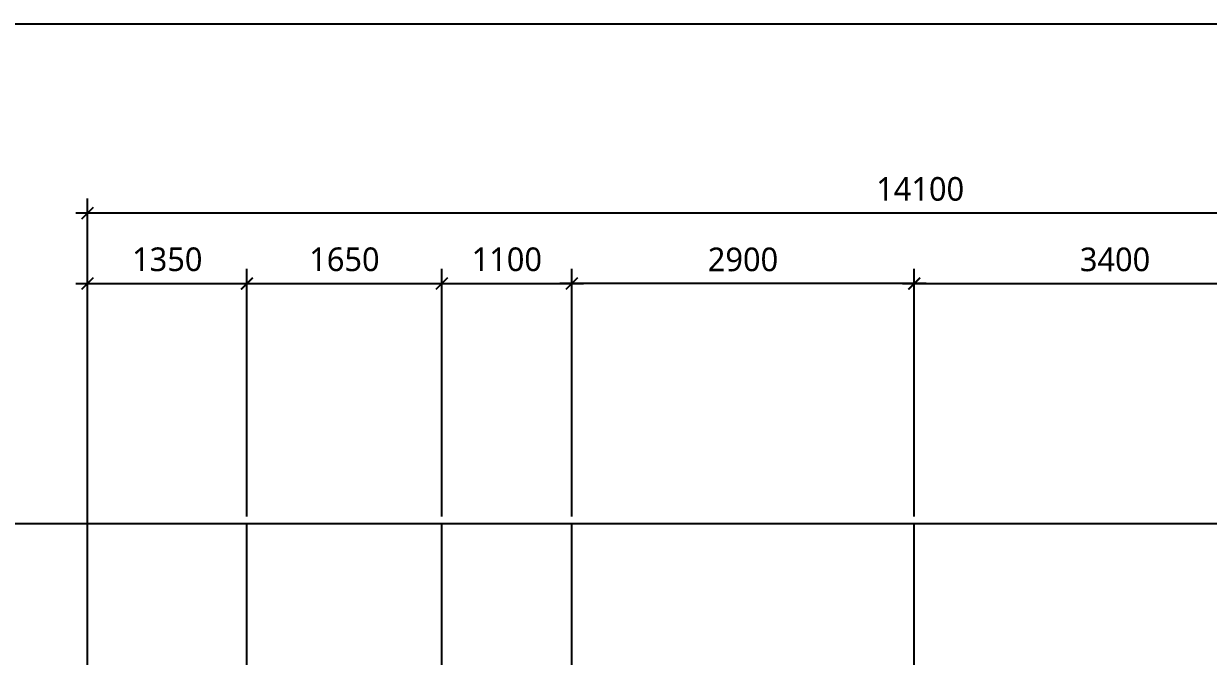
# Model space of a CAD drawing. Extents: x 11416736 to 11582377, y -14295679 to -14163266.
# Drawn here: x 11451509 to 11461539, y -14213262 to -14207903 of the extents above; entities that cross this region are included whole.
import ezdxf

# ---------------------------------------------------------------- set-up
doc = ezdxf.new("R2010")
doc.units = 0
doc.header["$LTSCALE"] = 50
doc.header["$MEASUREMENT"] = 0
doc.layers.get('0').update_dxf_attribs({"linetype": 'CONTINUOUS'})
doc.layers.get('DEFPOINTS').update_dxf_attribs({"linetype": 'CONTINUOUS'})
for name, color, linetype in [('! 06 중심선', 11, 'CONTINUOUS'), ('! 24 치수선', 1, 'CONTINUOUS'), ('6', 6, 'CONTINUOUS')]:
    doc.layers.add(name, color=color, linetype=linetype)
doc.styles.add('맑은 고딕', font='malgun.ttf')
doc.dimstyles.new('100-main', dxfattribs={"dimscale": 100, "dimtxt": 2, "dimasz": 1, "dimexe": 1.25, "dimexo": 0.625, "dimgap": 1, "dimtad": 1, "dimdec": 0, "dimtxsty": '맑은 고딕', "dimblk": 'ARCHTICK', "dimcen": 2.5, "dimdle": 1, "dimclrt": 7, "dimadec": 0, "dimazin": 0, "dimtfac": 1, "dimtdec": 0, "dimtix": 1, "dimtmove": 0, "dimatfit": 3, "dimldrblk": 'DOT', "dimfxl": 0, "dimarcsym": 0})

# ---------------------------------------------------------------- blocks, each defined once
blk = doc.blocks.new('_ARCHTICK')
at = {"color": 0, "linetype": 'ByBlock', "const_width": 0.15}
blk.add_lwpolyline([(-0.5, -0.5), (0.5, 0.5)], dxfattribs=at)
blk = doc.blocks.new('*D28')
at = {"layer": '! 24 치수선', "color": 0, "lineweight": -2}
for p, q in [((11453399, -14212077), (11453399, -14209979)), ((11455049, -14212077), (11455049, -14209979)), ((11453299, -14210104), (11455149, -14210104))]:
    blk.add_line(p, q, dxfattribs=at)
at = {"layer": 'DEFPOINTS', "color": 0}
for p in [(11455049, -14210104), (11453399, -14212139), (11455049, -14212139)]:
    blk.add_point(p, dxfattribs=at)
at = {"layer": '! 24 치수선', "color": 0, "linetype": 'ByBlock', "lineweight": -2, "xscale": 100, "yscale": 100, "zscale": 100, "rotation": 180}
blk.add_blockref('_ARCHTICK', (11453399, -14210104), dxfattribs=at)
at = {"layer": '! 24 치수선', "color": 0, "linetype": 'ByBlock', "lineweight": -2, "xscale": 100, "yscale": 100, "zscale": 100}
blk.add_blockref('_ARCHTICK', (11455049, -14210104), dxfattribs=at)
at = {"layer": '! 24 치수선', "color": 7, "ltscale": 30, "insert": (11454224, -14209900), "char_height": 200, "attachment_point": 5, "style": '맑은 고딕'}
blk.add_mtext('1650', dxfattribs=at)
blk = doc.blocks.new('_Dot')
at = {"color": 0, "linetype": 'ByBlock', "lineweight": -2}
blk.add_line((-0.5, 0), (-1, 0), dxfattribs=at)
at = {"color": 0, "linetype": 'ByBlock', "const_width": 0.5}
blk.add_lwpolyline([(-0.25, 0, 1), (0.25, 0, 1)], format="xyb", close=True, dxfattribs=at)
blk = doc.blocks.new('*D29')
at = {"layer": '! 24 치수선', "color": 0, "lineweight": -2}
for p, q in [((11459049, -14212077), (11459049, -14209979)), ((11462449, -14212077), (11462449, -14209979)), ((11458949, -14210104), (11462549, -14210104))]:
    blk.add_line(p, q, dxfattribs=at)
at = {"layer": 'DEFPOINTS', "color": 0}
for p in [(11462449, -14210104), (11459049, -14212139), (11462449, -14212139)]:
    blk.add_point(p, dxfattribs=at)
at = {"layer": '! 24 치수선', "color": 0, "linetype": 'ByBlock', "lineweight": -2, "xscale": 100, "yscale": 100, "zscale": 100, "rotation": 180}
blk.add_blockref('_ARCHTICK', (11459049, -14210104), dxfattribs=at)
at = {"layer": '! 24 치수선', "color": 0, "linetype": 'ByBlock', "lineweight": -2, "xscale": 100, "yscale": 100, "zscale": 100}
blk.add_blockref('_ARCHTICK', (11462449, -14210104), dxfattribs=at)
at = {"layer": '! 24 치수선', "color": 7, "ltscale": 30, "insert": (11460749, -14209901), "char_height": 200, "attachment_point": 5, "style": '맑은 고딕'}
blk.add_mtext('3400', dxfattribs=at)
blk = doc.blocks.new('*D31')
at = {"layer": '! 24 치수선', "color": 0, "lineweight": -2}
for p, q in [((11452049, -14212077), (11452049, -14209383)), ((11466149, -14212077), (11466149, -14209383)), ((11466249, -14209508), (11451949, -14209508))]:
    blk.add_line(p, q, dxfattribs=at)
at = {"layer": 'DEFPOINTS', "color": 0}
for p in [(11452049, -14209508), (11452049, -14212139), (11466149, -14212139)]:
    blk.add_point(p, dxfattribs=at)
at = {"layer": '! 24 치수선', "color": 0, "linetype": 'ByBlock', "lineweight": -2, "xscale": 100, "yscale": 100, "zscale": 100, "rotation": 180}
blk.add_blockref('_ARCHTICK', (11452049, -14209508), dxfattribs=at)
at = {"layer": '! 24 치수선', "color": 0, "linetype": 'ByBlock', "lineweight": -2, "xscale": 100, "yscale": 100, "zscale": 100}
blk.add_blockref('_ARCHTICK', (11466149, -14209508), dxfattribs=at)
at = {"layer": '! 24 치수선', "color": 7, "ltscale": 30, "insert": (11459099, -14209304), "char_height": 200, "attachment_point": 5, "style": '맑은 고딕'}
blk.add_mtext('14100', dxfattribs=at)
blk = doc.blocks.new('*D32')
at = {"layer": '! 24 치수선', "color": 0, "lineweight": -2}
for p, q in [((11456149, -14212077), (11456149, -14209979)), ((11459049, -14212077), (11459049, -14209979)), ((11459149, -14210104), (11456049, -14210104))]:
    blk.add_line(p, q, dxfattribs=at)
at = {"layer": 'DEFPOINTS', "color": 0}
for p in [(11456149, -14210104), (11456149, -14212139), (11459049, -14212139)]:
    blk.add_point(p, dxfattribs=at)
at = {"layer": '! 24 치수선', "color": 0, "linetype": 'ByBlock', "lineweight": -2, "xscale": 100, "yscale": 100, "zscale": 100, "rotation": 180}
blk.add_blockref('_ARCHTICK', (11456149, -14210104), dxfattribs=at)
at = {"layer": '! 24 치수선', "color": 0, "linetype": 'ByBlock', "lineweight": -2, "xscale": 100, "yscale": 100, "zscale": 100}
blk.add_blockref('_ARCHTICK', (11459049, -14210104), dxfattribs=at)
at = {"layer": '! 24 치수선', "color": 7, "ltscale": 30, "insert": (11457599, -14209901), "char_height": 200, "attachment_point": 5, "style": '맑은 고딕'}
blk.add_mtext('2900', dxfattribs=at)
blk = doc.blocks.new('*D34')
at = {"layer": '! 24 치수선', "color": 0, "lineweight": -2}
for p, q in [((11455049, -14212077), (11455049, -14209979)), ((11456149, -14212077), (11456149, -14209979)), ((11454949, -14210104), (11456249, -14210104))]:
    blk.add_line(p, q, dxfattribs=at)
at = {"layer": 'DEFPOINTS', "color": 0}
for p in [(11456149, -14210104), (11455049, -14212139), (11456149, -14212139)]:
    blk.add_point(p, dxfattribs=at)
at = {"layer": '! 24 치수선', "color": 0, "linetype": 'ByBlock', "lineweight": -2, "xscale": 100, "yscale": 100, "zscale": 100, "rotation": 180}
blk.add_blockref('_ARCHTICK', (11455049, -14210104), dxfattribs=at)
at = {"layer": '! 24 치수선', "color": 0, "linetype": 'ByBlock', "lineweight": -2, "xscale": 100, "yscale": 100, "zscale": 100}
blk.add_blockref('_ARCHTICK', (11456149, -14210104), dxfattribs=at)
at = {"layer": '! 24 치수선', "color": 7, "ltscale": 30, "insert": (11455599, -14209900), "char_height": 200, "attachment_point": 5, "style": '맑은 고딕'}
blk.add_mtext('1100', dxfattribs=at)
blk = doc.blocks.new('*D35')
at = {"layer": '! 24 치수선', "color": 0, "lineweight": -2}
for p, q in [((11452049, -14212077), (11452049, -14209979)), ((11453399, -14212077), (11453399, -14209979)), ((11451949, -14210104), (11453499, -14210104))]:
    blk.add_line(p, q, dxfattribs=at)
at = {"layer": 'DEFPOINTS', "color": 0}
for p in [(11453399, -14210104), (11452049, -14212139), (11453399, -14212139)]:
    blk.add_point(p, dxfattribs=at)
at = {"layer": '! 24 치수선', "color": 0, "linetype": 'ByBlock', "lineweight": -2, "xscale": 100, "yscale": 100, "zscale": 100, "rotation": 180}
blk.add_blockref('_ARCHTICK', (11452049, -14210104), dxfattribs=at)
at = {"layer": '! 24 치수선', "color": 0, "linetype": 'ByBlock', "lineweight": -2, "xscale": 100, "yscale": 100, "zscale": 100}
blk.add_blockref('_ARCHTICK', (11453399, -14210104), dxfattribs=at)
at = {"layer": '! 24 치수선', "color": 7, "ltscale": 30, "insert": (11452724, -14209900), "char_height": 200, "attachment_point": 5, "style": '맑은 고딕'}
blk.add_mtext('1350', dxfattribs=at)

msp = doc.modelspace()

# ---------------------------------------------------------------- linework, layer by layer
at = {"layer": '! 06 중심선', "ltscale": 30}
msp.add_line((11452048.9, -14223233.5), (11452048.9, -14212077), dxfattribs=at)
at = {"layer": '! 06 중심선'}
for p, q in [((11453398.9, -14216283.5), (11453398.9, -14212139.5)), ((11455048.9, -14216283.5), (11455048.9, -14212139.5)), ((11456148.9, -14216283.5), (11456148.9, -14212139.5)), ((11459048.9, -14216083.5), (11459048.9, -14212139.5))]:
    msp.add_line(p, q, dxfattribs=at)
at = {"layer": '6', "ltscale": 30}
msp.add_lwpolyline([(11442513.4, -14207903.2), (11476113.4, -14207903.2), (11476113.4, -14231663.2), (11442513.4, -14231663.2)], close=True, dxfattribs=at)
at = {"layer": 'DEFPOINTS', "ltscale": 30}
msp.add_lwpolyline([(11467611.9, -14212139.5), (11450415.4, -14212139.5), (11450415.4, -14224572.5), (11467611.9, -14224572.5)], close=True, dxfattribs=at)

# ---------------------------------------------------------------- dimensions: what is measured, and where the dimension line sits
at = {"layer": '! 24 치수선'}
for base, p1, p2, picture, middle in [((11452048.9, -14209508), (11466148.9, -14212139.5), (11452048.9, -14212139.5), '*D31', (11459098.9, -14209304.1)), ((11456148.9, -14210103.9), (11459048.9, -14212139.5), (11456148.9, -14212139.5), '*D32', (11457598.9, -14209900.6))]:
    dim = msp.add_linear_dim(base=base, p1=p1, p2=p2, angle=180, dimstyle='100-main', dxfattribs=at)
    dim.commit()
    dim.dimension.update_dxf_attribs({"geometry": picture, "text_midpoint": middle})
for base, p1, p2, picture, middle in [((11453398.9, -14210103.9), (11452048.9, -14212139.5), (11453398.9, -14212139.5), '*D35', (11452723.9, -14209900)), ((11455048.9, -14210103.9), (11453398.9, -14212139.5), (11455048.9, -14212139.5), '*D28', (11454223.9, -14209900)), ((11456148.9, -14210103.9), (11455048.9, -14212139.5), (11456148.9, -14212139.5), '*D34', (11455598.9, -14209900)), ((11462448.9, -14210103.9), (11459048.9, -14212139.5), (11462448.9, -14212139.5), '*D29', (11460748.9, -14209900.6))]:
    dim = msp.add_linear_dim(base=base, p1=p1, p2=p2, dimstyle='100-main', dxfattribs=at)
    dim.commit()
    dim.dimension.update_dxf_attribs({"geometry": picture, "text_midpoint": middle})

doc.saveas('drawing.dxf')
